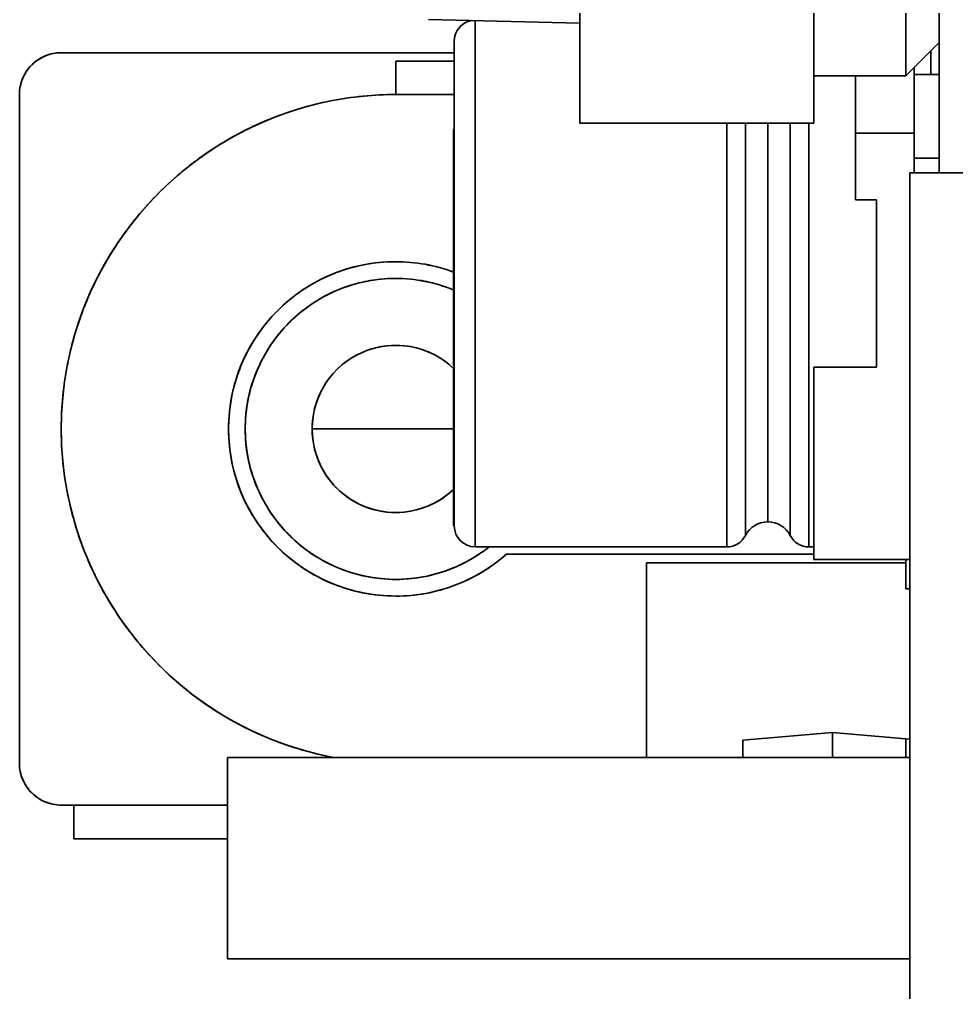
# Model space of a CAD drawing. Extents: x 146 to 1134, y 78 to 926.
# Drawn here: x 277.65 to 288.86, y 319.27 to 330.91 of the extents above; entities that cross this region are included whole.
import ezdxf

# ---------------------------------------------------------------- set-up
doc = ezdxf.new("R2010")
doc.units = 0

msp = doc.modelspace()

# ---------------------------------------------------------------- linework, layer by layer
at = {"color": 7, "lineweight": 35}
msp.add_line((288.654, 350.739), (288.654, 329.076), dxfattribs=at)
msp.add_line((288.654, 350.739), (288.654, 329.076), dxfattribs=at)
at = {"color": 7, "lineweight": 35, "ltscale": 0.095}
for p, q in [((287.154, 333.47), (287.154, 329.67)), ((287.154, 329.67), (287.154, 333.47))]:
    msp.add_line(p, q, dxfattribs=at)
at = {"color": 7, "lineweight": 35, "ltscale": 0.0675}
for p, q in [((284.354, 332.37), (284.354, 329.67)), ((284.354, 329.67), (284.354, 332.37))]:
    msp.add_line(p, q, dxfattribs=at)
at = {"color": 7, "lineweight": 35, "ltscale": 0.0425}
msp.add_line((284.354, 331.76), (284.354, 330.06), dxfattribs=at)
msp.add_line((284.354, 331.76), (284.354, 330.06), dxfattribs=at)
at = {"color": 7, "lineweight": 35, "ltscale": 0.0325}
msp.add_line((284.354, 331.56), (284.354, 330.26), dxfattribs=at)
at = {"color": 7, "lineweight": 35, "ltscale": 0.03375}
for p, q in [((288.254, 331.585), (288.254, 330.235)), ((288.254, 330.235), (288.254, 331.585))]:
    msp.add_line(p, q, dxfattribs=at)
at = {"color": 7, "lineweight": 35, "ltscale": 0.010001}
msp.add_line((288.654, 331.31), (288.654, 330.91), dxfattribs=at)
at = {"color": 7, "lineweight": 35, "ltscale": 0.008132}
msp.add_line((284.354, 330.91), (284.354, 331.235), dxfattribs=at)
at = {"color": 7, "lineweight": 35, "ltscale": 0.045202}
msp.add_line((284.354, 330.865), (282.547, 330.91), dxfattribs=at)
msp.add_line((284.354, 330.865), (282.547, 330.91), dxfattribs=at)
at = {"color": 7, "lineweight": 35, "ltscale": 0.157367}
msp.add_line((283.104, 330.896), (283.104, 324.601), dxfattribs=at)
at = {"color": 7, "lineweight": 35, "ltscale": 0.157354}
msp.add_line((283.104, 324.601), (283.104, 330.895), dxfattribs=at)
at = {"color": 7, "lineweight": 35, "ltscale": 0.008131}
msp.add_line((284.354, 330.585), (284.354, 330.91), dxfattribs=at)
at = {"color": 7, "lineweight": 35, "ltscale": 0.02011}
for p, q in [((284.354, 330.06), (284.354, 330.865)), ((284.354, 330.06), (284.354, 330.865)), ((284.354, 330.06), (284.354, 330.865)), ((284.354, 330.06), (284.354, 330.865)), ((284.354, 330.06), (284.354, 330.865)), ((284.354, 330.06), (284.354, 330.865)), ((284.354, 330.06), (284.354, 330.865)), ((284.354, 330.06), (284.354, 330.865)), ((284.354, 330.06), (284.354, 330.865)), ((284.354, 330.06), (284.354, 330.865)), ((284.354, 330.06), (284.354, 330.865)), ((284.354, 330.06), (284.354, 330.865)), ((284.354, 330.06), (284.354, 330.865)), ((284.354, 330.06), (284.354, 330.865)), ((284.354, 330.865), (284.354, 330.06)), ((284.354, 330.865), (284.354, 330.06)), ((284.354, 330.865), (284.354, 330.06)), ((284.354, 330.865), (284.354, 330.06)), ((284.354, 330.865), (284.354, 330.06)), ((284.354, 330.865), (284.354, 330.06)), ((284.354, 330.865), (284.354, 330.06)), ((284.354, 330.865), (284.354, 330.06)), ((284.354, 330.865), (284.354, 330.06)), ((284.354, 330.865), (284.354, 330.06)), ((284.354, 330.865), (284.354, 330.06)), ((284.354, 330.865), (284.354, 330.06)), ((284.354, 330.865), (284.354, 330.06)), ((284.354, 330.06), (284.354, 330.865)), ((284.354, 330.865), (284.354, 330.06)), ((284.354, 330.06), (284.354, 330.865)), ((284.354, 330.865), (284.354, 330.06)), ((284.354, 330.06), (284.354, 330.865)), ((284.354, 330.865), (284.354, 330.06)), ((284.354, 330.06), (284.354, 330.865)), ((284.354, 330.865), (284.354, 330.06)), ((284.354, 330.06), (284.354, 330.865)), ((284.354, 330.865), (284.354, 330.06)), ((284.354, 330.06), (284.354, 330.865)), ((284.354, 330.865), (284.354, 330.06)), ((284.354, 330.06), (284.354, 330.865)), ((284.354, 330.865), (284.354, 330.06)), ((284.354, 330.06), (284.354, 330.865)), ((284.354, 330.865), (284.354, 330.06)), ((284.354, 330.06), (284.354, 330.865)), ((284.354, 330.865), (284.354, 330.06)), ((284.354, 330.06), (284.354, 330.865)), ((284.354, 330.865), (284.354, 330.06)), ((284.354, 330.06), (284.354, 330.865)), ((284.354, 330.865), (284.354, 330.06)), ((284.354, 330.06), (284.354, 330.865)), ((284.354, 330.865), (284.354, 330.06)), ((284.354, 330.06), (284.354, 330.865)), ((284.354, 330.865), (284.354, 330.06)), ((284.354, 330.06), (284.354, 330.865))]:
    msp.add_line(p, q, dxfattribs=at)
at = {"color": 7, "lineweight": 35, "ltscale": 0.029868}
msp.add_line((284.354, 329.67), (284.354, 330.865), dxfattribs=at)
at = {"color": 7, "lineweight": 35, "ltscale": 0.015112}
for p, q in [((284.354, 330.26), (284.354, 330.865)), ((284.354, 330.26), (284.354, 330.865)), ((284.354, 330.865), (284.354, 330.26)), ((284.354, 330.26), (284.354, 330.865)), ((284.354, 330.865), (284.354, 330.26)), ((284.354, 330.26), (284.354, 330.865)), ((284.354, 330.865), (284.354, 330.26)), ((284.354, 330.26), (284.354, 330.865)), ((284.354, 330.865), (284.354, 330.26)), ((284.354, 330.26), (284.354, 330.865)), ((284.354, 330.865), (284.354, 330.26)), ((284.354, 330.26), (284.354, 330.865)), ((284.354, 330.865), (284.354, 330.26)), ((284.354, 330.26), (284.354, 330.865)), ((284.354, 330.26), (284.354, 330.865)), ((284.354, 330.26), (284.354, 330.865)), ((284.354, 330.26), (284.354, 330.865)), ((284.354, 330.26), (284.354, 330.865)), ((284.354, 330.26), (284.354, 330.865)), ((284.354, 330.26), (284.354, 330.865))]:
    msp.add_line(p, q, dxfattribs=at)
at = {"color": 7, "lineweight": 35, "ltscale": 0.015111}
msp.add_line((284.354, 330.865), (284.354, 330.26), dxfattribs=at)
msp.add_line((284.354, 330.865), (284.354, 330.26), dxfattribs=at)
msp.add_line((284.354, 330.865), (284.354, 330.26), dxfattribs=at)
msp.add_line((284.354, 330.865), (284.354, 330.26), dxfattribs=at)
msp.add_line((284.354, 330.865), (284.354, 330.26), dxfattribs=at)
msp.add_line((284.354, 330.865), (284.354, 330.26), dxfattribs=at)
msp.add_line((284.354, 330.865), (284.354, 330.26), dxfattribs=at)
at = {"color": 7, "lineweight": 35, "ltscale": 0.01}
for p, q in [((288.654, 330.91), (288.654, 330.51)), ((282.154, 330.012), (282.154, 330.412)), ((282.154, 330.012), (282.154, 330.412)), ((282.154, 330.412), (282.154, 330.012))]:
    msp.add_line(p, q, dxfattribs=at)
at = {"color": 7, "lineweight": 35, "ltscale": 0.02645}
for p, q in [((282.854, 330.651), (282.854, 329.593)), ((282.854, 329.593), (282.854, 330.651)), ((282.854, 329.593), (282.854, 330.651))]:
    msp.add_line(p, q, dxfattribs=at)
at = {"color": 7, "lineweight": 35, "ltscale": 0.0975}
msp.add_line((282.854, 330.651), (282.854, 326.751), dxfattribs=at)
at = {"color": 7, "lineweight": 35, "ltscale": 0.014143}
msp.add_line((288.254, 330.235), (288.654, 330.635), dxfattribs=at)
at = {"color": 7, "lineweight": 35, "ltscale": 0.014142}
msp.add_line((288.654, 330.635), (288.254, 330.235), dxfattribs=at)
at = {"color": 7, "lineweight": 35, "ltscale": 0.003111}
msp.add_line((288.654, 330.51), (288.654, 330.635), dxfattribs=at)
msp.add_line((288.654, 330.51), (288.654, 330.635), dxfattribs=at)
msp.add_line((288.654, 330.51), (288.654, 330.635), dxfattribs=at)
msp.add_line((288.654, 330.51), (288.654, 330.635), dxfattribs=at)
msp.add_line((288.654, 330.51), (288.654, 330.635), dxfattribs=at)
msp.add_line((288.654, 330.51), (288.654, 330.635), dxfattribs=at)
msp.add_line((288.654, 330.51), (288.654, 330.635), dxfattribs=at)
msp.add_line((288.654, 330.51), (288.654, 330.635), dxfattribs=at)
msp.add_line((288.654, 330.51), (288.654, 330.635), dxfattribs=at)
msp.add_line((288.654, 330.51), (288.654, 330.635), dxfattribs=at)
msp.add_line((288.654, 330.51), (288.654, 330.635), dxfattribs=at)
msp.add_line((288.654, 330.51), (288.654, 330.635), dxfattribs=at)
msp.add_line((288.654, 330.51), (288.654, 330.635), dxfattribs=at)
at = {"color": 7, "lineweight": 35, "ltscale": 0.009596}
msp.add_line((288.654, 330.635), (288.654, 330.251), dxfattribs=at)
msp.add_line((288.654, 330.635), (288.654, 330.251), dxfattribs=at)
at = {"color": 7, "lineweight": 35, "ltscale": 0.1175}
for p, q in [((282.854, 330.512), (278.154, 330.512)), ((278.154, 330.512), (282.854, 330.512)), ((282.854, 330.512), (278.154, 330.512))]:
    msp.add_line(p, q, dxfattribs=at)
at = {"color": 7, "lineweight": 35, "ltscale": 0.006133}
msp.add_line((282.854, 330.568), (282.854, 330.323), dxfattribs=at)
at = {"color": 7, "lineweight": 35, "ltscale": 0.006894}
msp.add_line((284.354, 330.309), (284.354, 330.585), dxfattribs=at)
at = {"color": 7, "lineweight": 35, "ltscale": 0.007097}
msp.add_line((288.554, 330.251), (288.554, 330.535), dxfattribs=at)
msp.add_line((288.554, 330.251), (288.554, 330.535), dxfattribs=at)
at = {"color": 7, "lineweight": 35, "ltscale": 0.007096}
msp.add_line((288.554, 330.535), (288.554, 330.251), dxfattribs=at)
at = {"color": 7, "lineweight": 35, "ltscale": 0.0175}
for p, q in [((282.154, 330.412), (282.854, 330.412)), ((282.154, 330.412), (282.854, 330.412)), ((282.154, 330.412), (282.854, 330.412)), ((282.854, 330.012), (282.154, 330.012)), ((282.154, 330.012), (282.854, 330.012)), ((282.854, 330.012), (282.154, 330.012)), ((287.654, 329.551), (288.354, 329.551)), ((288.354, 329.551), (287.654, 329.551))]:
    msp.add_line(p, q, dxfattribs=at)
at = {"color": 7, "lineweight": 35, "ltscale": 0.009828}
msp.add_line((282.854, 330.323), (282.854, 329.929), dxfattribs=at)
at = {"color": 7, "lineweight": 35, "ltscale": 0.004607}
msp.add_line((284.354, 330.125), (284.354, 330.309), dxfattribs=at)
at = {"color": 7, "lineweight": 35, "ltscale": 0.019596}
msp.add_line((288.354, 330.335), (288.354, 329.551), dxfattribs=at)
msp.add_line((288.354, 330.335), (288.354, 329.551), dxfattribs=at)
at = {"color": 7, "lineweight": 35, "ltscale": 0.0075}
for p, q in [((288.354, 330.251), (288.654, 330.251)), ((288.354, 330.251), (288.654, 330.251)), ((288.654, 329.251), (288.354, 329.251)), ((288.354, 329.251), (288.654, 329.251))]:
    msp.add_line(p, q, dxfattribs=at)
at = {"color": 7, "lineweight": 35, "ltscale": 0.025}
for p, q in [((288.654, 329.251), (288.654, 330.251)), ((282.154, 326.012), (281.154, 326.012)), ((281.154, 326.012), (282.154, 326.012))]:
    msp.add_line(p, q, dxfattribs=at)
at = {"color": 7, "lineweight": 35, "ltscale": 0.000951385}
for p, q in [((288.654, 330.251), (288.654, 330.213)), ((288.654, 329.289), (288.654, 329.251))]:
    msp.add_line(p, q, dxfattribs=at)
at = {"color": 7, "lineweight": 35, "ltscale": 0.001617}
msp.add_line((284.354, 330.06), (284.354, 330.125), dxfattribs=at)
at = {"color": 7, "lineweight": 35, "ltscale": 0.027499}
for p, q in [((288.254, 330.235), (287.154, 330.235)), ((287.154, 330.235), (288.254, 330.235))]:
    msp.add_line(p, q, dxfattribs=at)
at = {"color": 7, "lineweight": 35, "ltscale": 0.037096}
msp.add_line((287.654, 330.235), (287.654, 328.751), dxfattribs=at)
at = {"color": 7, "lineweight": 35, "ltscale": 0.017097}
for p, q in [((287.654, 330.235), (287.654, 329.551)), ((287.654, 329.551), (287.654, 330.235))]:
    msp.add_line(p, q, dxfattribs=at)
at = {"color": 7, "lineweight": 35, "ltscale": 0.00271}
for p, q in [((288.654, 330.213), (288.654, 330.105)), ((288.654, 329.398), (288.654, 329.289))]:
    msp.add_line(p, q, dxfattribs=at)
at = {"color": 7, "lineweight": 35, "ltscale": 0.2}
for p, q in [((277.654, 330.012), (277.654, 322.012)), ((277.654, 322.012), (277.654, 330.012)), ((277.654, 330.012), (277.654, 322.012))]:
    msp.add_line(p, q, dxfattribs=at)
at = {"color": 7, "lineweight": 35, "ltscale": 0.004055}
for p, q in [((288.654, 330.105), (288.654, 329.943)), ((288.654, 329.56), (288.654, 329.398))]:
    msp.add_line(p, q, dxfattribs=at)
at = {"color": 7, "lineweight": 35, "ltscale": 0.012959}
msp.add_line((282.854, 329.929), (282.854, 329.411), dxfattribs=at)
at = {"color": 7, "lineweight": 35, "ltscale": 0.004784}
for p, q in [((288.654, 329.943), (288.654, 329.751)), ((288.654, 329.751), (288.654, 329.56))]:
    msp.add_line(p, q, dxfattribs=at)
at = {"color": 7, "lineweight": 35, "ltscale": 0.07}
for p, q in [((287.154, 329.67), (284.354, 329.67)), ((284.354, 329.67), (287.154, 329.67))]:
    msp.add_line(p, q, dxfattribs=at)
at = {"color": 7, "lineweight": 35, "ltscale": 0.126721}
msp.add_line((286.114, 329.67), (286.114, 324.601), dxfattribs=at)
at = {"color": 7, "lineweight": 35, "ltscale": 0.126722}
for p, q in [((286.114, 324.601), (286.114, 329.67)), ((287.094, 329.67), (287.094, 324.601))]:
    msp.add_line(p, q, dxfattribs=at)
at = {"color": 7, "lineweight": 35, "ltscale": 0.123475}
msp.add_line((286.337, 324.738), (286.337, 329.677), dxfattribs=at)
msp.add_line((286.337, 324.738), (286.337, 329.677), dxfattribs=at)
at = {"color": 7, "lineweight": 35, "ltscale": 0.119381}
msp.add_line((286.604, 324.901), (286.604, 329.677), dxfattribs=at)
at = {"color": 7, "lineweight": 35, "ltscale": 0.119222}
msp.add_line((286.604, 329.67), (286.604, 324.901), dxfattribs=at)
at = {"color": 7, "lineweight": 35, "ltscale": 0.123313}
msp.add_line((286.871, 329.67), (286.871, 324.738), dxfattribs=at)
msp.add_line((286.871, 329.67), (286.871, 324.738), dxfattribs=at)
at = {"color": 7, "lineweight": 35, "ltscale": 0.126893}
msp.add_line((287.094, 324.601), (287.094, 329.677), dxfattribs=at)
at = {"color": 7, "lineweight": 35, "ltscale": 0.000249481}
for p, q in [((282.854, 329.593), (282.844, 329.593)), ((282.844, 329.593), (282.854, 329.593)), ((282.854, 329.593), (282.844, 329.593)), ((282.844, 329.593), (282.854, 329.593)), ((282.854, 329.442), (282.844, 329.442)), ((282.854, 329.442), (282.844, 329.442)), ((282.854, 329.152), (282.844, 329.152)), ((282.854, 329.152), (282.844, 329.152)), ((282.844, 329.152), (282.854, 329.152)), ((282.854, 329.002), (282.844, 329.002)), ((282.844, 329.002), (282.854, 329.002)), ((282.854, 329.002), (282.844, 329.002)), ((282.854, 328.733), (282.844, 328.733)), ((282.854, 328.733), (282.844, 328.733)), ((282.854, 328.733), (282.844, 328.733)), ((282.854, 328.733), (282.844, 328.733)), ((282.854, 328.588), (282.844, 328.588)), ((282.854, 328.588), (282.844, 328.588)), ((282.854, 328.583), (282.844, 328.583)), ((282.854, 328.583), (282.844, 328.583)), ((282.844, 328.583), (282.854, 328.583)), ((282.854, 328.46), (282.844, 328.46)), ((282.854, 328.46), (282.844, 328.46)), ((282.854, 328.46), (282.844, 328.46)), ((282.844, 328.46), (282.854, 328.46)), ((282.844, 328.46), (282.854, 328.46)), ((282.854, 328.46), (282.844, 328.46)), ((282.844, 328.46), (282.854, 328.46)), ((282.854, 328.442), (282.844, 328.442)), ((282.854, 328.442), (282.844, 328.442)), ((282.854, 328.373), (282.844, 328.373)), ((282.854, 328.373), (282.844, 328.373)), ((282.854, 328.315), (282.844, 328.315)), ((282.854, 328.315), (282.844, 328.315)), ((282.854, 328.315), (282.844, 328.315)), ((282.854, 328.315), (282.844, 328.315)), ((282.854, 328.297), (282.844, 328.297)), ((282.854, 328.297), (282.844, 328.297)), ((282.854, 328.151), (282.844, 328.151)), ((282.854, 328.151), (282.844, 328.151)), ((282.854, 328.107), (282.844, 328.107)), ((282.854, 328.107), (282.844, 328.107)), ((282.844, 328.107), (282.854, 328.107)), ((282.854, 328.1), (282.844, 328.1)), ((282.854, 328.1), (282.844, 328.1)), ((282.854, 328.09), (282.844, 328.09)), ((282.854, 328.09), (282.844, 328.09)), ((282.854, 328.024), (282.844, 328.024)), ((282.854, 328.024), (282.844, 328.024)), ((282.854, 328.006), (282.844, 328.006)), ((282.854, 328.006), (282.844, 328.006)), ((282.854, 327.906), (282.844, 327.906)), ((282.854, 327.906), (282.844, 327.906)), ((282.854, 327.86), (282.844, 327.86)), ((282.854, 327.86), (282.844, 327.86)), ((282.854, 327.842), (282.844, 327.842)), ((282.854, 327.842), (282.844, 327.842)), ((282.854, 327.841), (282.844, 327.841)), ((282.854, 327.841), (282.844, 327.841)), ((282.854, 327.824), (282.844, 327.824)), ((282.854, 327.824), (282.844, 327.824)), ((282.854, 327.715), (282.844, 327.715)), ((282.854, 327.715), (282.844, 327.715)), ((282.854, 327.715), (282.844, 327.715)), ((282.844, 327.715), (282.854, 327.715)), ((282.854, 327.697), (282.844, 327.697)), ((282.854, 327.697), (282.844, 327.697)), ((282.854, 327.679), (282.844, 327.679)), ((282.854, 327.679), (282.844, 327.679)), ((282.854, 327.569), (282.844, 327.569)), ((282.854, 327.569), (282.844, 327.569)), ((282.844, 327.569), (282.854, 327.569)), ((282.844, 327.569), (282.854, 327.569)), ((282.854, 327.406), (282.844, 327.406)), ((282.854, 327.406), (282.844, 327.406)), ((282.844, 327.406), (282.854, 327.406)), ((282.844, 327.406), (282.854, 327.406)), ((282.854, 327.371), (282.844, 327.371)), ((282.854, 327.371), (282.844, 327.371)), ((282.854, 327.36), (282.844, 327.36)), ((282.854, 327.36), (282.844, 327.36)), ((282.854, 327.351), (282.844, 327.351)), ((282.844, 327.351), (282.854, 327.351)), ((282.844, 327.351), (282.854, 327.351)), ((282.854, 327.351), (282.844, 327.351)), ((282.854, 327.269), (282.844, 327.269)), ((282.854, 327.269), (282.844, 327.269)), ((282.854, 327.26), (282.844, 327.26)), ((282.854, 327.26), (282.844, 327.26)), ((282.854, 327.257), (282.844, 327.257)), ((282.854, 327.257), (282.844, 327.257)), ((282.854, 327.206), (282.844, 327.206)), ((282.854, 327.206), (282.844, 327.206)), ((282.854, 327.206), (282.844, 327.206)), ((282.844, 327.206), (282.854, 327.206)), ((282.854, 326.988), (282.844, 326.988)), ((282.854, 326.988), (282.844, 326.988)), ((282.854, 326.915), (282.844, 326.915)), ((282.854, 326.915), (282.844, 326.915)), ((282.854, 326.915), (282.844, 326.915)), ((282.844, 326.915), (282.854, 326.915)), ((282.854, 326.842), (282.844, 326.842)), ((282.854, 326.842), (282.844, 326.842)), ((282.854, 326.769), (282.844, 326.769)), ((282.844, 326.769), (282.854, 326.769)), ((282.854, 326.751), (282.844, 326.751)), ((282.844, 326.751), (282.854, 326.751)), ((282.854, 326.751), (282.844, 326.751)), ((282.844, 326.751), (282.854, 326.751)), ((282.854, 326.751), (282.844, 326.751)), ((282.844, 324.851), (282.854, 324.851)), ((286.314, 322.15), (286.304, 322.15)), ((286.314, 322.15), (286.304, 322.15)), ((286.314, 322.15), (286.304, 322.15)), ((286.314, 322.15), (286.304, 322.15)), ((286.314, 322.141), (286.304, 322.141)), ((286.314, 322.135), (286.304, 322.135)), ((286.314, 322.135), (286.304, 322.135)), ((286.314, 322.134), (286.304, 322.134)), ((286.314, 322.133), (286.304, 322.133)), ((286.314, 322.126), (286.304, 322.126)), ((286.314, 322.124), (286.304, 322.124)), ((286.314, 322.122), (286.304, 322.122)), ((286.314, 322.117), (286.304, 322.117)), ((286.314, 322.109), (286.304, 322.109)), ((286.314, 322.105), (286.304, 322.105))]:
    msp.add_line(p, q, dxfattribs=at)
at = {"color": 7, "lineweight": 35, "ltscale": 0.011023}
for p, q in [((282.844, 329.593), (282.844, 329.152)), ((282.844, 329.593), (282.844, 329.152)), ((282.844, 329.152), (282.844, 329.593)), ((282.854, 329.152), (282.854, 329.593))]:
    msp.add_line(p, q, dxfattribs=at)
at = {"color": 7, "lineweight": 35, "ltscale": 0.003778}
msp.add_line((282.844, 329.442), (282.844, 329.593), dxfattribs=at)
msp.add_line((282.844, 329.442), (282.844, 329.593), dxfattribs=at)
at = {"color": 7, "lineweight": 35, "ltscale": 0.02}
for p, q in [((287.654, 328.751), (287.654, 329.551)), ((287.654, 329.551), (287.654, 328.751))]:
    msp.add_line(p, q, dxfattribs=at)
at = {"color": 7, "lineweight": 35, "ltscale": 0.011887}
msp.add_line((288.354, 329.551), (288.354, 329.076), dxfattribs=at)
msp.add_line((288.354, 329.551), (288.354, 329.076), dxfattribs=at)
at = {"color": 7, "lineweight": 35, "ltscale": 0.007784}
msp.add_line((282.844, 329.131), (282.844, 329.442), dxfattribs=at)
msp.add_line((282.844, 329.131), (282.844, 329.442), dxfattribs=at)
at = {"color": 7, "lineweight": 35, "ltscale": 0.015345}
msp.add_line((282.854, 329.411), (282.854, 328.797), dxfattribs=at)
at = {"color": 7, "lineweight": 35, "ltscale": 0.004388}
msp.add_line((288.654, 329.251), (288.654, 329.076), dxfattribs=at)
msp.add_line((288.654, 329.251), (288.654, 329.076), dxfattribs=at)
at = {"color": 7, "lineweight": 35, "ltscale": 0.003757}
for p, q in [((282.844, 329.152), (282.844, 329.002)), ((282.844, 329.152), (282.844, 329.002)), ((282.844, 329.002), (282.844, 329.152)), ((282.854, 329.002), (282.854, 329.152)), ((282.854, 327.569), (282.854, 327.72))]:
    msp.add_line(p, q, dxfattribs=at)
at = {"color": 7, "lineweight": 35, "ltscale": 0.001534}
msp.add_line((282.844, 329.069), (282.844, 329.131), dxfattribs=at)
msp.add_line((282.844, 329.069), (282.844, 329.131), dxfattribs=at)
at = {"color": 7, "lineweight": 35, "ltscale": 0.001406}
msp.add_line((282.844, 329.013), (282.844, 329.069), dxfattribs=at)
msp.add_line((282.844, 329.013), (282.844, 329.069), dxfattribs=at)
at = {"color": 7, "lineweight": 35, "ltscale": 0.007003}
msp.add_line((282.844, 328.733), (282.844, 329.013), dxfattribs=at)
msp.add_line((282.844, 328.733), (282.844, 329.013), dxfattribs=at)
at = {"color": 7, "lineweight": 35, "ltscale": 0.010469}
for p, q in [((282.844, 329.002), (282.844, 328.583)), ((282.844, 329.002), (282.844, 328.583)), ((282.844, 328.583), (282.844, 329.002)), ((282.854, 328.583), (282.854, 329.002))]:
    msp.add_line(p, q, dxfattribs=at)
at = {"color": 7, "lineweight": 35, "ltscale": 0.125}
msp.add_line((288.304, 329.076), (293.304, 329.076), dxfattribs=at)
at = {"color": 7, "lineweight": 35, "ltscale": 0.399216}
msp.add_line((288.304, 313.107), (288.304, 329.076), dxfattribs=at)
at = {"color": 7, "lineweight": 35, "ltscale": 0.013636}
msp.add_line((282.844, 328.188), (282.844, 328.733), dxfattribs=at)
msp.add_line((282.844, 328.188), (282.844, 328.733), dxfattribs=at)
at = {"color": 7, "lineweight": 35, "ltscale": 0.008231}
msp.add_line((282.844, 328.733), (282.844, 328.404), dxfattribs=at)
msp.add_line((282.844, 328.733), (282.844, 328.404), dxfattribs=at)
at = {"color": 7, "lineweight": 35, "ltscale": 0.008864}
msp.add_line((282.844, 328.379), (282.844, 328.733), dxfattribs=at)
msp.add_line((282.844, 328.379), (282.844, 328.733), dxfattribs=at)
at = {"color": 7, "lineweight": 35, "ltscale": 0.018636}
for p, q in [((282.844, 328.733), (282.844, 327.988)), ((282.844, 328.733), (282.844, 327.988)), ((282.844, 327.715), (282.844, 328.46)), ((282.844, 327.715), (282.844, 328.46))]:
    msp.add_line(p, q, dxfattribs=at)
at = {"color": 7, "lineweight": 35, "ltscale": 0.003743}
msp.add_line((282.844, 328.583), (282.844, 328.733), dxfattribs=at)
msp.add_line((282.844, 328.583), (282.844, 328.733), dxfattribs=at)
at = {"color": 7, "lineweight": 35, "ltscale": 0.016849}
msp.add_line((282.854, 328.797), (282.854, 328.123), dxfattribs=at)
at = {"color": 7, "lineweight": 35, "ltscale": 0.00625}
for p, q in [((287.904, 328.751), (287.654, 328.751)), ((287.654, 328.751), (287.904, 328.751))]:
    msp.add_line(p, q, dxfattribs=at)
at = {"color": 7, "lineweight": 35, "ltscale": 0.05}
for p, q in [((287.904, 326.751), (287.904, 328.751)), ((287.904, 326.751), (287.904, 328.751)), ((287.904, 326.751), (287.904, 328.751)), ((280.144, 319.877), (280.144, 321.877)), ((280.144, 321.877), (280.144, 319.877)), ((280.144, 319.877), (280.144, 321.877)), ((280.144, 321.877), (280.144, 319.877)), ((280.144, 321.877), (280.144, 319.877)), ((280.144, 319.877), (280.144, 321.877)), ((280.144, 321.877), (280.144, 319.877)), ((280.144, 319.877), (280.144, 321.877)), ((280.144, 321.877), (280.144, 319.877)), ((280.144, 319.877), (280.144, 321.877)), ((280.144, 321.877), (280.144, 319.877)), ((280.144, 319.877), (280.144, 321.877)), ((280.144, 321.877), (280.144, 319.877)), ((280.144, 319.877), (280.144, 321.877)), ((280.144, 321.877), (280.144, 319.877)), ((280.144, 319.877), (280.144, 321.877)), ((280.144, 319.877), (280.144, 321.877)), ((280.144, 321.877), (280.144, 319.877)), ((280.144, 319.877), (280.144, 321.877)), ((280.144, 321.877), (280.144, 319.877)), ((280.144, 321.877), (280.144, 319.877)), ((280.144, 319.877), (280.144, 321.877)), ((280.144, 321.877), (280.144, 319.877)), ((280.144, 319.877), (280.144, 321.877)), ((280.144, 321.877), (280.144, 319.877)), ((280.144, 319.877), (280.144, 321.877)), ((280.144, 321.877), (280.144, 319.877)), ((280.144, 319.877), (280.144, 321.877))]:
    msp.add_line(p, q, dxfattribs=at)
at = {"color": 7, "lineweight": 35, "ltscale": 0.009637}
for p, q in [((287.904, 328.366), (287.904, 328.751)), ((287.904, 326.751), (287.904, 327.137))]:
    msp.add_line(p, q, dxfattribs=at)
at = {"color": 7, "lineweight": 35, "ltscale": 0.005362}
msp.add_line((282.844, 328.588), (282.844, 328.373), dxfattribs=at)
msp.add_line((282.844, 328.588), (282.844, 328.373), dxfattribs=at)
at = {"color": 7, "lineweight": 35, "ltscale": 0.007827}
msp.add_line((282.844, 328.275), (282.844, 328.588), dxfattribs=at)
msp.add_line((282.844, 328.275), (282.844, 328.588), dxfattribs=at)
at = {"color": 7, "lineweight": 35, "ltscale": 0.003075}
for p, q in [((282.844, 328.46), (282.844, 328.583)), ((282.854, 328.46), (282.854, 328.583))]:
    msp.add_line(p, q, dxfattribs=at)
at = {"color": 7, "lineweight": 35, "ltscale": 0.010909}
for p, q in [((282.844, 328.46), (282.844, 328.024)), ((282.844, 328.46), (282.844, 328.024)), ((282.844, 327.879), (282.844, 328.315)), ((282.844, 327.879), (282.844, 328.315))]:
    msp.add_line(p, q, dxfattribs=at)
at = {"color": 7, "lineweight": 35, "ltscale": 0.008828}
for p, q in [((282.844, 328.46), (282.844, 328.107)), ((282.844, 328.46), (282.844, 328.107)), ((282.854, 328.107), (282.854, 328.46))]:
    msp.add_line(p, q, dxfattribs=at)
at = {"color": 7, "lineweight": 35, "ltscale": 0.008523}
msp.add_line((282.844, 328.119), (282.844, 328.46), dxfattribs=at)
msp.add_line((282.844, 328.119), (282.844, 328.46), dxfattribs=at)
at = {"color": 7, "lineweight": 35, "ltscale": 0.000112915}
msp.add_line((282.844, 328.456), (282.844, 328.46), dxfattribs=at)
at = {"color": 7, "lineweight": 35, "ltscale": 0.000373077}
msp.add_line((282.844, 328.441), (282.844, 328.456), dxfattribs=at)
at = {"color": 7, "lineweight": 35, "ltscale": 0.008047}
msp.add_line((282.844, 328.12), (282.844, 328.442), dxfattribs=at)
msp.add_line((282.844, 328.12), (282.844, 328.442), dxfattribs=at)
at = {"color": 7, "lineweight": 35, "ltscale": 0.003637}
for p, q in [((282.844, 328.442), (282.844, 328.297)), ((282.844, 328.442), (282.844, 328.297)), ((282.844, 327.697), (282.844, 327.842)), ((282.844, 327.697), (282.844, 327.842)), ((282.844, 327.351), (282.844, 327.206)), ((282.844, 327.351), (282.844, 327.206)), ((282.844, 327.206), (282.844, 327.351)), ((282.854, 327.206), (282.854, 327.351))]:
    msp.add_line(p, q, dxfattribs=at)
at = {"color": 7, "lineweight": 35, "ltscale": 0.001574}
msp.add_line((282.844, 328.378), (282.844, 328.441), dxfattribs=at)
at = {"color": 7, "lineweight": 35, "ltscale": 0.005405}
msp.add_line((282.844, 328.404), (282.844, 328.188), dxfattribs=at)
msp.add_line((282.844, 328.404), (282.844, 328.188), dxfattribs=at)
at = {"color": 7, "lineweight": 35, "ltscale": 0.009318}
msp.add_line((282.844, 328.006), (282.844, 328.379), dxfattribs=at)
msp.add_line((282.844, 328.006), (282.844, 328.379), dxfattribs=at)
at = {"color": 7, "lineweight": 35, "ltscale": 0.000574493}
msp.add_line((282.844, 328.355), (282.844, 328.378), dxfattribs=at)
at = {"color": 7, "lineweight": 35, "ltscale": 0.005547}
msp.add_line((282.844, 328.373), (282.844, 328.151), dxfattribs=at)
msp.add_line((282.844, 328.373), (282.844, 328.151), dxfattribs=at)
at = {"color": 7, "lineweight": 35, "ltscale": 0.000666046}
msp.add_line((282.844, 328.328), (282.844, 328.355), dxfattribs=at)
at = {"color": 7, "lineweight": 35, "ltscale": 0.001615}
msp.add_line((282.844, 328.264), (282.844, 328.328), dxfattribs=at)
at = {"color": 7, "lineweight": 35, "ltscale": 0.015}
msp.add_line((282.844, 328.315), (282.844, 327.715), dxfattribs=at)
msp.add_line((282.844, 328.315), (282.844, 327.715), dxfattribs=at)
at = {"color": 7, "lineweight": 35, "ltscale": 0.005383}
msp.add_line((282.844, 328.1), (282.844, 328.315), dxfattribs=at)
msp.add_line((282.844, 328.1), (282.844, 328.315), dxfattribs=at)
at = {"color": 7, "lineweight": 35, "ltscale": 0.005625}
msp.add_line((282.844, 328.315), (282.844, 328.09), dxfattribs=at)
msp.add_line((282.844, 328.315), (282.844, 328.09), dxfattribs=at)
at = {"color": 7, "lineweight": 35, "ltscale": 0.001477}
msp.add_line((282.844, 328.297), (282.844, 328.238), dxfattribs=at)
msp.add_line((282.844, 328.297), (282.844, 328.238), dxfattribs=at)
at = {"color": 7, "lineweight": 35, "ltscale": 0.007173}
msp.add_line((282.844, 327.988), (282.844, 328.275), dxfattribs=at)
msp.add_line((282.844, 327.988), (282.844, 328.275), dxfattribs=at)
at = {"color": 7, "lineweight": 35, "ltscale": 0.002876}
msp.add_line((282.844, 328.149), (282.844, 328.264), dxfattribs=at)
at = {"color": 7, "lineweight": 35, "ltscale": 0.015363}
for p, q in [((287.904, 327.751), (287.904, 328.366)), ((287.904, 327.137), (287.904, 327.751))]:
    msp.add_line(p, q, dxfattribs=at)
at = {"color": 7, "lineweight": 35, "ltscale": 0.003381}
msp.add_line((282.844, 328.238), (282.844, 328.102), dxfattribs=at)
msp.add_line((282.844, 328.238), (282.844, 328.102), dxfattribs=at)
at = {"color": 7, "lineweight": 35, "ltscale": 0.003636}
for p, q in [((282.844, 328.151), (282.844, 328.006)), ((282.844, 328.151), (282.844, 328.006)), ((282.844, 328.024), (282.844, 327.879)), ((282.844, 328.024), (282.844, 327.879)), ((282.844, 327.824), (282.844, 327.679)), ((282.844, 327.824), (282.844, 327.679)), ((282.844, 327.406), (282.844, 327.26)), ((282.844, 327.406), (282.844, 327.26)), ((282.844, 326.915), (282.844, 326.769)), ((282.854, 326.769), (282.854, 326.915))]:
    msp.add_line(p, q, dxfattribs=at)
at = {"color": 7, "lineweight": 35, "ltscale": 0.001036}
msp.add_line((282.844, 328.107), (282.844, 328.149), dxfattribs=at)
at = {"color": 7, "lineweight": 35, "ltscale": 0.010135}
msp.add_line((282.844, 327.715), (282.844, 328.12), dxfattribs=at)
msp.add_line((282.844, 327.715), (282.844, 328.12), dxfattribs=at)
at = {"color": 7, "lineweight": 35, "ltscale": 0.006967}
msp.add_line((282.844, 327.841), (282.844, 328.119), dxfattribs=at)
msp.add_line((282.844, 327.841), (282.844, 328.119), dxfattribs=at)
at = {"color": 7, "lineweight": 35, "ltscale": 0.009808}
for p, q in [((282.844, 328.107), (282.844, 327.715)), ((282.844, 328.107), (282.844, 327.715)), ((282.854, 327.715), (282.854, 328.107))]:
    msp.add_line(p, q, dxfattribs=at)
at = {"color": 7, "lineweight": 35, "ltscale": 0.001376}
msp.add_line((282.844, 328.052), (282.844, 328.107), dxfattribs=at)
at = {"color": 7, "lineweight": 35, "ltscale": 0.004922}
msp.add_line((282.844, 328.102), (282.844, 327.906), dxfattribs=at)
msp.add_line((282.844, 328.102), (282.844, 327.906), dxfattribs=at)
at = {"color": 7, "lineweight": 35, "ltscale": 0.005981}
msp.add_line((282.844, 327.86), (282.844, 328.1), dxfattribs=at)
msp.add_line((282.844, 327.86), (282.844, 328.1), dxfattribs=at)
at = {"color": 7, "lineweight": 35, "ltscale": 0.005739}
msp.add_line((282.844, 328.09), (282.844, 327.86), dxfattribs=at)
msp.add_line((282.844, 328.09), (282.844, 327.86), dxfattribs=at)
at = {"color": 7, "lineweight": 35, "ltscale": 0.004877}
msp.add_line((282.844, 327.857), (282.844, 328.052), dxfattribs=at)
at = {"color": 7, "lineweight": 35, "ltscale": 0.017383}
msp.add_line((282.854, 328.123), (282.854, 327.428), dxfattribs=at)
at = {"color": 7, "lineweight": 35, "ltscale": 0.00162}
msp.add_line((282.844, 327.906), (282.844, 327.841), dxfattribs=at)
msp.add_line((282.844, 327.906), (282.844, 327.841), dxfattribs=at)
at = {"color": 7, "lineweight": 35, "ltscale": 0.002007}
msp.add_line((282.844, 327.777), (282.844, 327.857), dxfattribs=at)
at = {"color": 7, "lineweight": 35, "ltscale": 0.011946}
msp.add_line((282.844, 327.842), (282.844, 327.364), dxfattribs=at)
msp.add_line((282.844, 327.842), (282.844, 327.364), dxfattribs=at)
at = {"color": 7, "lineweight": 35, "ltscale": 0.011165}
msp.add_line((282.844, 327.377), (282.844, 327.824), dxfattribs=at)
msp.add_line((282.844, 327.377), (282.844, 327.824), dxfattribs=at)
at = {"color": 7, "lineweight": 35, "ltscale": 0.000960541}
msp.add_line((282.844, 327.738), (282.844, 327.777), dxfattribs=at)
at = {"color": 7, "lineweight": 35, "ltscale": 0.000522614}
msp.add_line((282.844, 327.717), (282.844, 327.738), dxfattribs=at)
at = {"color": 7, "lineweight": 35, "ltscale": 6.48499e-05}
msp.add_line((282.844, 327.715), (282.844, 327.717), dxfattribs=at)
at = {"color": 7, "lineweight": 35, "ltscale": 0.000585937}
msp.add_line((282.844, 327.715), (282.844, 327.692), dxfattribs=at)
at = {"color": 7, "lineweight": 35, "ltscale": 0.008423}
msp.add_line((282.844, 327.36), (282.844, 327.697), dxfattribs=at)
msp.add_line((282.844, 327.36), (282.844, 327.697), dxfattribs=at)
at = {"color": 7, "lineweight": 35, "ltscale": 0.005895}
msp.add_line((282.844, 327.692), (282.844, 327.456), dxfattribs=at)
at = {"color": 7, "lineweight": 35, "ltscale": 0.000817108}
msp.add_line((287.094, 327.768), (287.094, 327.735), dxfattribs=at)
at = {"color": 7, "lineweight": 35, "ltscale": 0.000809479}
msp.add_line((287.094, 327.735), (287.094, 327.767), dxfattribs=at)
at = {"color": 7, "lineweight": 35, "ltscale": 0.007677}
msp.add_line((282.844, 327.679), (282.844, 327.371), dxfattribs=at)
msp.add_line((282.844, 327.679), (282.844, 327.371), dxfattribs=at)
at = {"color": 7, "lineweight": 35, "ltscale": 0.004091}
for p, q in [((282.844, 327.569), (282.844, 327.406)), ((282.844, 327.406), (282.844, 327.569)), ((282.844, 327.569), (282.844, 327.406)), ((282.844, 327.569), (282.844, 327.406)), ((282.844, 327.406), (282.844, 327.569)), ((282.854, 327.406), (282.854, 327.569))]:
    msp.add_line(p, q, dxfattribs=at)
at = {"color": 7, "lineweight": 35, "ltscale": 0.00343}
msp.add_line((282.844, 327.269), (282.844, 327.406), dxfattribs=at)
msp.add_line((282.844, 327.269), (282.844, 327.406), dxfattribs=at)
at = {"color": 7, "lineweight": 35, "ltscale": 0.001363}
for p, q in [((282.844, 327.406), (282.844, 327.351)), ((282.854, 327.351), (282.854, 327.406))]:
    msp.add_line(p, q, dxfattribs=at)
at = {"color": 7, "lineweight": 35, "ltscale": 0.01338}
msp.add_line((282.844, 326.842), (282.844, 327.377), dxfattribs=at)
msp.add_line((282.844, 326.842), (282.844, 327.377), dxfattribs=at)
at = {"color": 7, "lineweight": 35, "ltscale": 0.009595}
msp.add_line((282.844, 327.371), (282.844, 326.988), dxfattribs=at)
msp.add_line((282.844, 327.371), (282.844, 326.988), dxfattribs=at)
at = {"color": 7, "lineweight": 35, "ltscale": 0.013054}
msp.add_line((282.844, 327.364), (282.844, 326.842), dxfattribs=at)
msp.add_line((282.844, 327.364), (282.844, 326.842), dxfattribs=at)
at = {"color": 7, "lineweight": 35, "ltscale": 0.009304}
msp.add_line((282.844, 326.988), (282.844, 327.36), dxfattribs=at)
msp.add_line((282.844, 326.988), (282.844, 327.36), dxfattribs=at)
at = {"color": 7, "lineweight": 35, "ltscale": 0.002358}
msp.add_line((282.844, 327.257), (282.844, 327.351), dxfattribs=at)
msp.add_line((282.844, 327.257), (282.844, 327.351), dxfattribs=at)
at = {"color": 7, "lineweight": 35, "ltscale": 0.016919}
msp.add_line((282.854, 327.428), (282.854, 326.751), dxfattribs=at)
at = {"color": 7, "lineweight": 35, "ltscale": 0.012479}
msp.add_line((282.844, 326.769), (282.844, 327.269), dxfattribs=at)
msp.add_line((282.844, 326.769), (282.844, 327.269), dxfattribs=at)
at = {"color": 7, "lineweight": 35, "ltscale": 0.012273}
msp.add_line((282.844, 327.26), (282.844, 326.769), dxfattribs=at)
msp.add_line((282.844, 327.26), (282.844, 326.769), dxfattribs=at)
at = {"color": 7, "lineweight": 35, "ltscale": 0.008686}
for p, q in [((282.844, 326.913), (282.844, 327.26)), ((282.844, 327.26), (282.844, 326.913)), ((282.844, 326.913), (282.844, 327.26)), ((282.844, 327.26), (282.844, 326.913))]:
    msp.add_line(p, q, dxfattribs=at)
at = {"color": 7, "lineweight": 35, "ltscale": 0.008551}
msp.add_line((282.844, 326.915), (282.844, 327.257), dxfattribs=at)
msp.add_line((282.844, 326.915), (282.844, 327.257), dxfattribs=at)
at = {"color": 7, "lineweight": 35, "ltscale": 0.007272}
for p, q in [((282.844, 327.206), (282.844, 326.915)), ((282.844, 327.206), (282.844, 326.915)), ((282.854, 326.915), (282.854, 327.206))]:
    msp.add_line(p, q, dxfattribs=at)
at = {"color": 7, "lineweight": 35, "ltscale": 0.000767517}
msp.add_line((282.844, 327.175), (282.844, 327.206), dxfattribs=at)
at = {"color": 7, "lineweight": 35, "ltscale": 0.000828552}
msp.add_line((282.844, 327.142), (282.844, 327.175), dxfattribs=at)
at = {"color": 7, "lineweight": 35, "ltscale": 0.001788}
msp.add_line((282.844, 327.07), (282.844, 327.142), dxfattribs=at)
at = {"color": 7, "lineweight": 35, "ltscale": 0.002856}
msp.add_line((282.844, 326.956), (282.844, 327.07), dxfattribs=at)
at = {"color": 7, "lineweight": 35, "ltscale": 0.001031}
msp.add_line((282.844, 326.915), (282.844, 326.956), dxfattribs=at)
at = {"color": 7, "lineweight": 35, "ltscale": 0.0475}
for p, q in [((282.844, 326.751), (282.844, 324.851)), ((282.844, 324.851), (282.844, 326.751)), ((282.844, 326.751), (282.844, 324.851)), ((282.844, 324.851), (282.844, 326.751)), ((282.854, 326.751), (282.854, 324.851))]:
    msp.add_line(p, q, dxfattribs=at)
at = {"color": 7, "lineweight": 35, "ltscale": 0.019262}
msp.add_line((282.844, 325.981), (282.844, 326.751), dxfattribs=at)
at = {"color": 7, "lineweight": 35, "ltscale": 0.000430298}
for p, q in [((282.854, 326.768), (282.854, 326.751)), ((282.854, 326.751), (282.854, 326.768)), ((282.854, 326.751), (282.854, 326.768))]:
    msp.add_line(p, q, dxfattribs=at)
at = {"color": 7, "lineweight": 35, "ltscale": 0.044901}
msp.add_line((282.854, 324.955), (282.854, 326.751), dxfattribs=at)
at = {"color": 7, "lineweight": 35, "ltscale": 0.0575}
for p, q in [((287.154, 326.751), (287.154, 324.451)), ((287.154, 324.451), (287.154, 326.751))]:
    msp.add_line(p, q, dxfattribs=at)
at = {"color": 7, "lineweight": 35, "ltscale": 0.01875}
for p, q in [((287.154, 326.751), (287.904, 326.751)), ((287.904, 326.751), (287.154, 326.751)), ((287.904, 326.751), (287.154, 326.751))]:
    msp.add_line(p, q, dxfattribs=at)
at = {"color": 7, "lineweight": 35, "ltscale": 0.050993}
msp.add_line((287.154, 326.751), (287.154, 324.712), dxfattribs=at)
at = {"color": 7, "lineweight": 35, "ltscale": 0.01725}
msp.add_line((282.844, 326.012), (282.154, 326.012), dxfattribs=at)
at = {"color": 7, "lineweight": 35, "ltscale": 0.017281}
msp.add_line((282.154, 326.012), (282.845, 326.012), dxfattribs=at)
at = {"color": 7, "lineweight": 35, "ltscale": 0.015186}
msp.add_line((282.844, 325.373), (282.844, 325.981), dxfattribs=at)
at = {"color": 7, "lineweight": 35, "ltscale": 0.009709}
msp.add_line((282.844, 324.985), (282.844, 325.373), dxfattribs=at)
at = {"color": 7, "lineweight": 35, "ltscale": 0.003339}
msp.add_line((282.844, 324.851), (282.844, 324.985), dxfattribs=at)
at = {"color": 7, "lineweight": 35, "ltscale": 0.000927734}
msp.add_line((287.094, 324.701), (287.094, 324.738), dxfattribs=at)
at = {"color": 7, "lineweight": 35, "ltscale": 0.000978088}
msp.add_line((287.094, 324.737), (287.094, 324.698), dxfattribs=at)
at = {"color": 7, "lineweight": 35, "ltscale": 0.006506}
msp.add_line((287.154, 324.712), (287.154, 324.451), dxfattribs=at)
at = {"color": 7, "lineweight": 35, "ltscale": 0.075253}
msp.add_line((286.114, 324.601), (283.104, 324.601), dxfattribs=at)
msp.add_line((286.114, 324.601), (283.104, 324.601), dxfattribs=at)
at = {"color": 7, "lineweight": 35, "ltscale": 0.001503}
msp.add_line((287.154, 324.601), (287.094, 324.601), dxfattribs=at)
msp.add_line((287.154, 324.601), (287.094, 324.601), dxfattribs=at)
at = {"color": 7, "lineweight": 35, "ltscale": 0.003749}
for p, q in [((287.154, 324.601), (287.154, 324.451)), ((287.154, 324.451), (287.154, 324.601)), ((287.154, 324.601), (287.154, 324.451)), ((287.154, 324.601), (287.154, 324.451))]:
    msp.add_line(p, q, dxfattribs=at)
at = {"color": 7, "lineweight": 35, "ltscale": 0.00375}
msp.add_line((287.154, 324.451), (287.154, 324.601), dxfattribs=at)
msp.add_line((287.154, 324.451), (287.154, 324.601), dxfattribs=at)
at = {"color": 7, "lineweight": 35, "ltscale": 0.091928}
msp.add_line((283.477, 324.512), (287.154, 324.512), dxfattribs=at)
msp.add_line((283.477, 324.512), (287.154, 324.512), dxfattribs=at)
at = {"color": 7, "lineweight": 35, "ltscale": 0.028751}
for p, q in [((287.154, 324.451), (288.304, 324.451)), ((288.304, 324.451), (287.154, 324.451))]:
    msp.add_line(p, q, dxfattribs=at)
at = {"color": 7, "lineweight": 35, "ltscale": 0.00875}
for p, q in [((288.254, 324.101), (288.254, 324.451)), ((288.254, 324.451), (288.254, 324.101)), ((288.254, 324.101), (288.254, 324.451)), ((288.254, 324.451), (288.254, 324.101)), ((288.254, 324.451), (288.254, 324.101)), ((288.304, 324.451), (288.304, 324.101)), ((288.304, 324.451), (288.304, 324.101))]:
    msp.add_line(p, q, dxfattribs=at)
at = {"color": 7, "lineweight": 35, "ltscale": 0.05825}
for p, q in [((285.154, 324.412), (285.154, 322.082)), ((285.154, 322.082), (285.154, 324.412)), ((285.154, 324.412), (285.154, 322.082))]:
    msp.add_line(p, q, dxfattribs=at)
at = {"color": 7, "lineweight": 35, "ltscale": 0.0775}
for p, q in [((285.154, 324.412), (288.254, 324.412)), ((288.254, 324.412), (285.154, 324.412)), ((285.154, 324.412), (288.254, 324.412))]:
    msp.add_line(p, q, dxfattribs=at)
at = {"color": 7, "lineweight": 35, "ltscale": 0.00125}
for p, q in [((288.304, 324.101), (288.254, 324.101)), ((288.254, 324.101), (288.304, 324.101))]:
    msp.add_line(p, q, dxfattribs=at)
at = {"color": 7, "lineweight": 35, "ltscale": 0.026977}
for p, q in [((286.304, 322.287), (287.379, 322.381)), ((287.379, 322.381), (286.304, 322.287)), ((287.379, 322.381), (286.304, 322.287))]:
    msp.add_line(p, q, dxfattribs=at)
at = {"color": 7, "lineweight": 35, "ltscale": 0.021959}
for p, q in [((288.254, 322.305), (287.379, 322.381)), ((287.379, 322.381), (288.254, 322.305)), ((288.254, 322.305), (287.379, 322.381))]:
    msp.add_line(p, q, dxfattribs=at)
at = {"color": 7, "lineweight": 35, "ltscale": 0.007475}
for p, q in [((287.379, 322.082), (287.379, 322.381)), ((287.379, 322.381), (287.379, 322.082))]:
    msp.add_line(p, q, dxfattribs=at)
at = {"color": 7, "lineweight": 35, "ltscale": 0.005124}
for p, q in [((286.304, 322.082), (286.304, 322.287)), ((286.304, 322.287), (286.304, 322.082)), ((286.304, 322.287), (286.304, 322.082)), ((286.304, 322.082), (286.304, 322.287)), ((286.304, 322.287), (286.304, 322.082))]:
    msp.add_line(p, q, dxfattribs=at)
at = {"color": 7, "lineweight": 35, "ltscale": 0.005562}
for p, q in [((288.254, 322.305), (288.254, 322.082)), ((288.254, 322.082), (288.254, 322.305))]:
    msp.add_line(p, q, dxfattribs=at)
at = {"color": 7, "lineweight": 35, "ltscale": 0.001256}
for p, q in [((288.304, 322.3), (288.254, 322.305)), ((288.254, 322.305), (288.304, 322.3)), ((288.304, 322.3), (288.254, 322.305))]:
    msp.add_line(p, q, dxfattribs=at)
at = {"color": 7, "lineweight": 35, "ltscale": 0.000654602}
msp.add_line((286.304, 322.15), (286.304, 322.124), dxfattribs=at)
at = {"color": 7, "lineweight": 35, "ltscale": 0.000821686}
msp.add_line((286.304, 322.117), (286.304, 322.15), dxfattribs=at)
at = {"color": 7, "lineweight": 35, "ltscale": 0.000393677}
msp.add_line((286.304, 322.15), (286.304, 322.134), dxfattribs=at)
at = {"color": 7, "lineweight": 35, "ltscale": 0.000218964}
msp.add_line((286.304, 322.141), (286.304, 322.15), dxfattribs=at)
at = {"color": 7, "lineweight": 35, "ltscale": 0.000609589}
msp.add_line((286.304, 322.15), (286.304, 322.126), dxfattribs=at)
at = {"color": 7, "lineweight": 35, "ltscale": 0.001034}
msp.add_line((286.304, 322.109), (286.304, 322.15), dxfattribs=at)
at = {"color": 7, "lineweight": 35, "ltscale": 0.00038681}
for p, q in [((286.304, 322.15), (286.304, 322.135)), ((286.304, 322.135), (286.304, 322.15))]:
    msp.add_line(p, q, dxfattribs=at)
at = {"color": 7, "lineweight": 35, "ltscale": 0.000215912}
msp.add_line((286.304, 322.133), (286.304, 322.141), dxfattribs=at)
at = {"color": 7, "lineweight": 35, "ltscale": 0.001315}
msp.add_line((286.304, 322.135), (286.304, 322.082), dxfattribs=at)
at = {"color": 7, "lineweight": 35, "ltscale": 0.000327301}
msp.add_line((286.304, 322.122), (286.304, 322.135), dxfattribs=at)
at = {"color": 7, "lineweight": 35, "ltscale": 0.001308}
msp.add_line((286.304, 322.134), (286.304, 322.082), dxfattribs=at)
at = {"color": 7, "lineweight": 35, "ltscale": 0.001266}
msp.add_line((286.304, 322.082), (286.304, 322.133), dxfattribs=at)
at = {"color": 7, "lineweight": 35, "ltscale": 0.001092}
msp.add_line((286.304, 322.126), (286.304, 322.082), dxfattribs=at)
at = {"color": 7, "lineweight": 35, "ltscale": 0.001047}
msp.add_line((286.304, 322.124), (286.304, 322.082), dxfattribs=at)
at = {"color": 7, "lineweight": 35, "ltscale": 0.000427246}
msp.add_line((286.304, 322.105), (286.304, 322.122), dxfattribs=at)
at = {"color": 7, "lineweight": 35, "ltscale": 0.000879669}
msp.add_line((286.304, 322.082), (286.304, 322.117), dxfattribs=at)
at = {"color": 7, "lineweight": 35, "ltscale": 0.000667572}
msp.add_line((286.304, 322.082), (286.304, 322.109), dxfattribs=at)
at = {"color": 7, "lineweight": 35, "ltscale": 0.000559998}
msp.add_line((286.304, 322.082), (286.304, 322.105), dxfattribs=at)
at = {"color": 7, "lineweight": 35, "ltscale": 0.204001}
msp.add_line((288.304, 322.082), (280.144, 322.082), dxfattribs=at)
at = {"color": 7, "lineweight": 35, "ltscale": 0.060249}
for p, q in [((280.144, 322.082), (280.144, 319.672)), ((280.144, 319.672), (280.144, 322.082)), ((280.144, 319.672), (280.144, 322.082)), ((280.144, 322.082), (280.144, 319.672)), ((280.144, 319.672), (280.144, 322.082))]:
    msp.add_line(p, q, dxfattribs=at)
at = {"color": 7, "lineweight": 35, "ltscale": 0.204}
for p, q in [((280.144, 322.082), (288.304, 322.082)), ((288.304, 322.082), (280.144, 322.082)), ((280.144, 322.082), (288.304, 322.082)), ((288.304, 322.082), (280.144, 322.082)), ((280.144, 319.672), (288.304, 319.672)), ((288.304, 319.672), (280.144, 319.672))]:
    msp.add_line(p, q, dxfattribs=at)
at = {"color": 7, "lineweight": 35, "ltscale": 0.000901504}
msp.add_line((281.409, 322.082), (281.374, 322.089), dxfattribs=at)
at = {"color": 7, "lineweight": 35, "ltscale": 0.049751}
for p, q in [((278.154, 321.512), (280.144, 321.512)), ((280.144, 321.512), (278.154, 321.512))]:
    msp.add_line(p, q, dxfattribs=at)
at = {"color": 7, "lineweight": 35, "ltscale": 0.010125}
msp.add_line((278.304, 321.512), (278.304, 321.107), dxfattribs=at)
at = {"color": 7, "lineweight": 35, "ltscale": 0.046001}
msp.add_line((280.144, 321.107), (278.304, 321.107), dxfattribs=at)
at = {"color": 7, "lineweight": 35}
for centre, radius, start, end in [((283.104, 330.651), 0.25, 99.9147, 180), ((283.104, 330.651), 0.25, 99.9093, 180), ((283.104, 330.651), 0.25, 100.2479, 180), ((283.104, 330.651), 0.25, 100.2423, 180), ((278.154, 330.012), 0.5, 90, 180), ((278.152, 330.016), 0.495, 112.3954, 135.1047), ((278.152, 330.016), 0.495, 112.3954, 135.1047), ((278.153, 330.017), 0.495, 89.8893, 112.6107), ((278.153, 330.017), 0.495, 89.8893, 112.6107), ((278.15, 330.015), 0.495, 134.8953, 157.6046), ((278.15, 330.015), 0.495, 134.8953, 157.6046), ((278.149, 330.013), 0.495, 157.3893, 180.1107), ((278.149, 330.013), 0.495, 157.3893, 180.1107), ((282.154, 326.012), 4, 90, 259.266), ((282.153, 326.021), 3.991, 89.987, 101.263), ((282.153, 326.021), 3.991, 89.987, 101.263), ((282.152, 326.021), 3.991, 101.237, 112.513), ((282.152, 326.021), 3.991, 101.237, 112.513), ((282.15, 326.02), 3.991, 112.487, 123.763), ((282.15, 326.02), 3.991, 112.487, 123.763), ((282.148, 326.019), 3.991, 123.737, 135.013), ((282.148, 326.019), 3.991, 123.737, 135.013), ((282.147, 326.018), 3.991, 134.987, 146.263), ((282.147, 326.018), 3.991, 134.987, 146.263), ((282.146, 326.017), 3.991, 146.237, 157.513), ((282.146, 326.017), 3.991, 146.237, 157.513), ((282.154, 326.012), 2, 90, 270), ((282.153, 326.017), 1.995, 101.237, 112.513), ((282.153, 326.017), 1.995, 101.237, 112.513), ((282.154, 326.017), 1.995, 89.987, 101.263), ((282.154, 326.017), 1.995, 89.987, 101.263), ((282.156, 326.024), 1.988, 69.741, 90.0396), ((282.154, 326.012), 2, 69.8179, 90), ((282.156, 326.024), 1.988, 69.741, 90.0396), ((282.154, 326.012), 1.8, 90, 270), ((282.152, 326.016), 1.995, 112.487, 123.763), ((282.152, 326.016), 1.995, 112.487, 123.763), ((282.154, 326.016), 1.796, 89.987, 101.263), ((282.154, 326.016), 1.796, 89.987, 101.263), ((282.155, 326.016), 1.796, 78.737, 90.013), ((282.154, 326.012), 1.8, 67.4594, 90), ((282.155, 326.016), 1.796, 78.737, 90.013), ((282.153, 326.016), 1.796, 101.237, 112.513), ((282.153, 326.016), 1.796, 101.237, 112.513), ((282.155, 326.016), 1.796, 67.487, 78.763), ((282.155, 326.016), 1.796, 67.487, 78.763), ((282.151, 326.016), 1.995, 123.737, 135.013), ((282.151, 326.016), 1.995, 123.737, 135.013), ((282.152, 326.016), 1.796, 112.487, 123.763), ((282.152, 326.016), 1.796, 112.487, 123.763), ((282.145, 326.015), 3.991, 157.487, 168.763), ((282.145, 326.015), 3.991, 157.487, 168.763), ((282.152, 326.015), 1.796, 123.737, 135.013), ((282.152, 326.015), 1.796, 123.737, 135.013), ((282.151, 326.015), 1.995, 134.987, 146.263), ((282.151, 326.015), 1.995, 134.987, 146.263), ((282.151, 326.015), 1.796, 134.987, 146.263), ((282.151, 326.015), 1.796, 134.987, 146.263), ((282.15, 326.014), 1.995, 146.237, 157.513), ((282.15, 326.014), 1.995, 146.237, 157.513), ((282.151, 326.014), 1.796, 146.237, 157.513), ((282.151, 326.014), 1.796, 146.237, 157.513), ((282.154, 326.012), 1, 46.3658, 180), ((282.152, 326.022), 0.99, 89.8891, 112.6109), ((282.156, 326.022), 0.99, 67.3891, 90.1109), ((282.149, 326.02), 0.99, 112.3904, 135.1079), ((282.16, 326.021), 0.99, 46.2586, 67.6166), ((282.145, 326.013), 3.991, 168.737, 180.013), ((282.145, 326.013), 3.991, 168.737, 180.013), ((282.15, 326.014), 1.995, 157.487, 168.763), ((282.15, 326.014), 1.995, 157.487, 168.763), ((282.15, 326.013), 1.796, 157.487, 168.763), ((282.15, 326.013), 1.796, 157.487, 168.763), ((282.145, 326.018), 0.989, 134.8847, 157.6254), ((282.15, 326.013), 1.995, 168.737, 180.013), ((282.15, 326.013), 1.995, 168.737, 180.013), ((282.15, 326.013), 1.796, 168.737, 180.013), ((282.15, 326.013), 1.796, 168.737, 180.013), ((282.148, 326.013), 0.994, 157.4068, 180.0472), ((282.145, 326.011), 3.991, 179.987, 191.263), ((282.145, 326.011), 3.991, 179.987, 191.263), ((282.15, 326.012), 1.995, 179.987, 191.263), ((282.15, 326.012), 1.995, 179.987, 191.263), ((282.15, 326.012), 1.796, 179.987, 191.263), ((282.15, 326.012), 1.796, 179.987, 191.263), ((282.154, 326.012), 1, 180, 313.6288), ((282.148, 326.011), 0.994, 179.9528, 202.5932), ((282.15, 326.011), 1.995, 191.237, 202.513), ((282.15, 326.011), 1.995, 191.237, 202.513), ((282.15, 326.011), 1.796, 191.237, 202.513), ((282.15, 326.011), 1.796, 191.237, 202.513), ((282.146, 326.006), 0.99, 202.3806, 225.1092), ((282.15, 326.01), 1.995, 202.487, 213.763), ((282.15, 326.01), 1.995, 202.487, 213.763), ((282.151, 326.01), 1.796, 202.487, 213.763), ((282.151, 326.01), 1.796, 202.487, 213.763), ((282.149, 326.005), 0.991, 224.8981, 247.6036), ((282.16, 326.003), 0.99, 292.3834, 313.7412), ((282.145, 326.009), 3.991, 191.237, 202.513), ((282.145, 326.009), 3.991, 191.237, 202.513), ((282.151, 326.01), 1.796, 213.737, 225.013), ((282.151, 326.01), 1.796, 213.737, 225.013), ((282.152, 326.003), 0.99, 247.3891, 270.1109), ((282.156, 326.003), 0.99, 269.8891, 292.6109), ((282.151, 326.009), 1.995, 213.737, 225.013), ((282.151, 326.009), 1.995, 213.737, 225.013), ((286.604, 324.601), 0.3, 90, 152.9643), ((286.604, 324.601), 0.3, 90, 152.9643), ((286.604, 324.601), 0.3, 27.0357, 90), ((286.604, 324.601), 0.3, 27.0357, 90), ((283.104, 324.851), 0.25, 180, 270), ((283.104, 324.851), 0.25, 180, 270), ((282.152, 326.009), 1.796, 224.987, 236.263), ((282.152, 326.009), 1.796, 224.987, 236.263), ((286.114, 324.851), 0.25, 270, 332.9643), ((286.114, 324.851), 0.25, 270, 332.9643), ((287.094, 324.851), 0.25, 207.0357, 270), ((287.094, 324.851), 0.25, 207.0357, 270), ((282.151, 326.009), 1.995, 224.987, 236.263), ((282.151, 326.009), 1.995, 224.987, 236.263), ((282.154, 326.012), 1.8, 270, 308.387), ((282.154, 326.013), 1.801, 303.7431, 308.3796), ((282.146, 326.008), 3.991, 202.487, 213.763), ((282.146, 326.008), 3.991, 202.487, 213.763), ((282.152, 326.009), 1.796, 236.237, 247.513), ((282.152, 326.009), 1.796, 236.237, 247.513), ((282.154, 326.012), 2, 270, 311.4096), ((282.156, 326.009), 1.796, 292.487, 303.763), ((282.156, 326.009), 1.796, 292.487, 303.763), ((282.161, 326.003), 1.989, 290.6254, 311.4478), ((282.152, 326.008), 1.995, 236.237, 247.513), ((282.152, 326.008), 1.995, 236.237, 247.513), ((282.153, 326.008), 1.796, 247.487, 258.763), ((282.153, 326.008), 1.796, 247.487, 258.763), ((282.155, 326.008), 1.796, 281.237, 292.513), ((282.155, 326.008), 1.796, 281.237, 292.513), ((282.154, 326.008), 1.796, 258.737, 270.013), ((282.155, 326.008), 1.796, 269.987, 281.263), ((282.153, 326.008), 1.995, 247.487, 258.763), ((282.153, 326.008), 1.995, 247.487, 258.763), ((282.156, 326.001), 1.989, 269.9618, 290.7842), ((282.154, 326.008), 1.995, 258.737, 270.013), ((282.147, 326.006), 3.991, 213.737, 225.013), ((282.147, 326.006), 3.991, 213.737, 225.013), ((282.148, 326.005), 3.991, 224.987, 236.263), ((282.15, 326.004), 3.991, 236.237, 247.513), ((282.152, 326.003), 3.991, 247.487, 258.763), ((278.149, 322.011), 0.495, 179.8893, 202.6107), ((278.154, 322.012), 0.5, 180, 270), ((278.149, 322.011), 0.495, 179.8893, 202.6107), ((278.15, 322.009), 0.495, 202.3893, 225.1107), ((278.15, 322.009), 0.495, 202.3893, 225.1107), ((278.151, 322.008), 0.495, 224.8894, 247.6107), ((278.151, 322.008), 0.495, 224.8894, 247.6107), ((278.153, 322.007), 0.495, 247.3893, 270.1107), ((278.153, 322.007), 0.495, 247.3893, 270.1107)]:
    msp.add_arc(centre, radius, start, end, dxfattribs=at)

doc.saveas('drawing.dxf')
